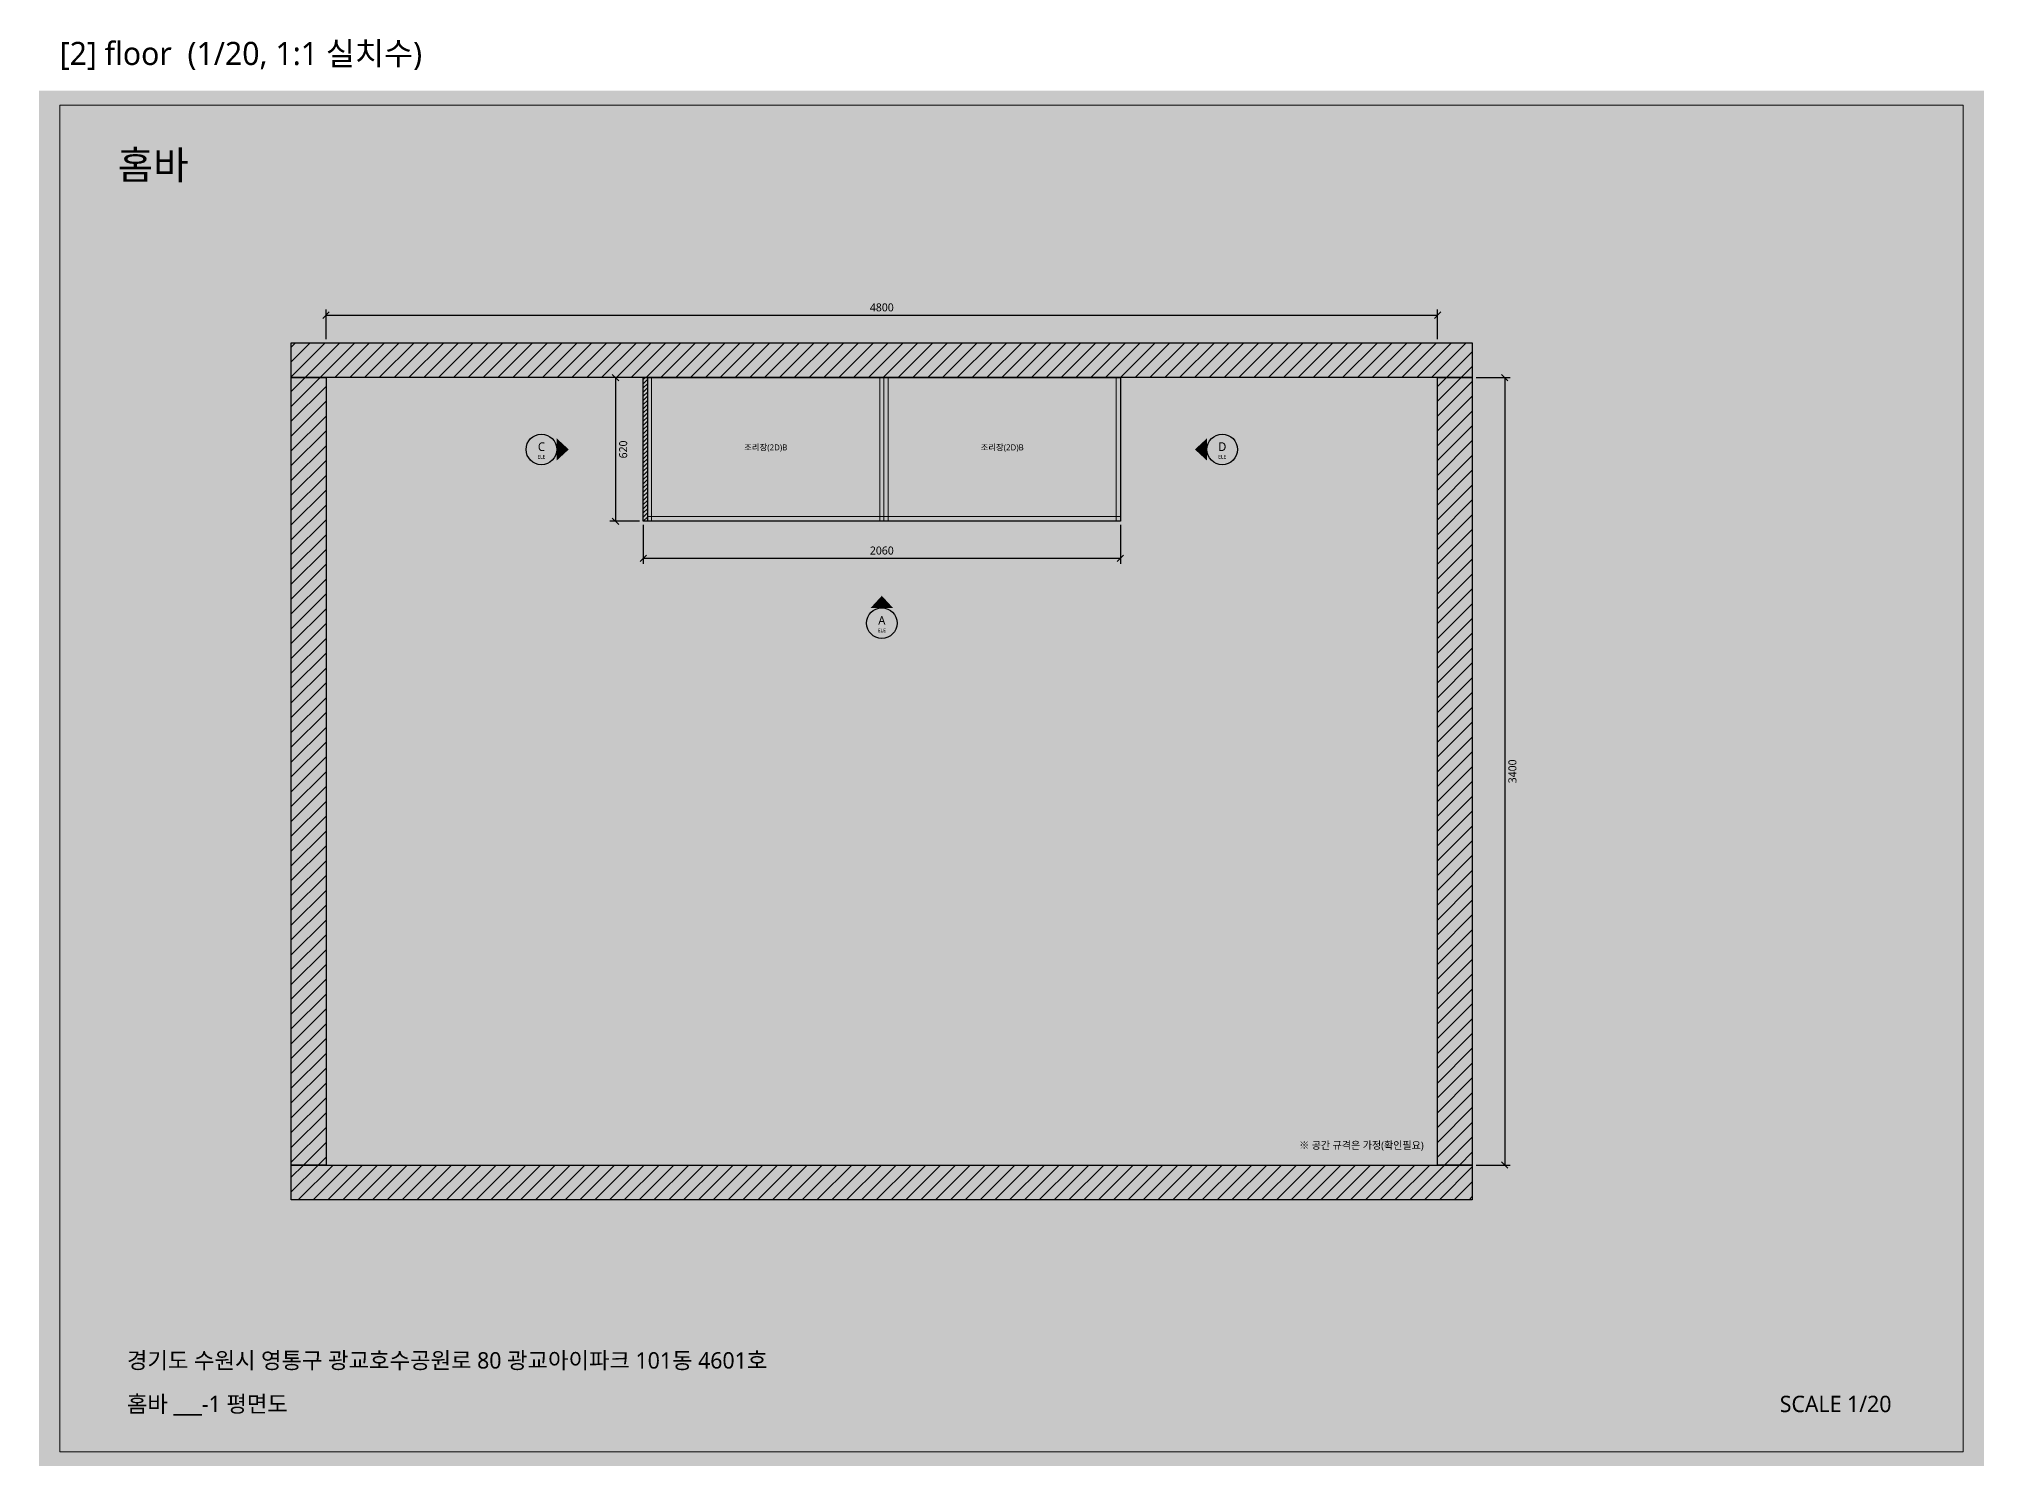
# Model space of a CAD drawing. Header units: millimetres. Extents: x 0 to 56910, y 0 to 7704.
# Drawn here: x 11550 to 19950, y 0 to 6163 of the extents above; entities that cross this region are included whole.
import ezdxf
from ezdxf.enums import TextEntityAlignment as Align

# ---------------------------------------------------------------- set-up
doc = ezdxf.new("R2010")
doc.units = ezdxf.units.MM
doc.header["$LTSCALE"] = 25
doc.layers.add('BG', color=7, linetype='Continuous', lineweight=0)
doc.layers.add('NOTE_RED', color=1, linetype='Continuous', lineweight=25)
for name, color, linetype, lineweight, true_color in [('DIM', 7, 'Continuous', 13, 0x969696), ('FRAME', 7, 'Continuous', 100, 0xffffff), ('OUTLINE', 7, 'Continuous', 25, 0xffffff), ('TEXT', 7, 'Continuous', 13, 0xffffff), ('THIN', 7, 'Continuous', 5, 0xbebebe)]:
    doc.layers.add(name, color=color, linetype=linetype, lineweight=lineweight, true_color=true_color)
doc.layers.add('SHEET_FRAME_INFO', color=8, linetype='Continuous')
doc.styles.add('MALGUN', font='malgun.ttf')
doc.dimstyles.new('KAB', dxfattribs={"dimscale": 25, "dimtxt": 1.73, "dimasz": 0, "dimexe": 1.2, "dimexo": 0.8, "dimgap": 0.8, "dimtad": 1, "dimdec": 0, "dimtxsty": 'MALGUN', "dimtsz": 0.7, "dimcen": 2.5, "dimclrd": 256, "dimclre": 256, "dimclrt": 256, "dimazin": 3, "dimtfac": 1, "dimtmove": 0, "dimatfit": 3})

# ---------------------------------------------------------------- blocks, each defined once
blk = doc.blocks.new('FRAME_SHEET2')
at = {"layer": 'FRAME', "lineweight": 13, "true_color": 0xffffff}
blk.add_lwpolyline([(90, 5876), (8310, 5876), (8310, 62), (90, 62)], close=True, dxfattribs=at)
at = {"layer": 'TEXT', "true_color": 0xffffff, "style": 'MALGUN'}
for s, height, p in [('홈바', 122.4, (340, 5520)), ('경기도 수원시 영통구 광교호수공원로 80 광교아이파크 101동 4601호', 70.56, (380, 400)), ('홈바 ___-1 평면도', 70.56, (380, 212))]:
    blk.add_text(s, height=height, dxfattribs=at).set_placement(p, align=Align.BOTTOM_LEFT)
blk.add_text('SCALE 1/20', height=70.56, dxfattribs=at).set_placement((8000, 212), align=Align.BOTTOM_RIGHT)
blk = doc.blocks.new('VIEW_PLAN_S2')
at = {"layer": 'OUTLINE', "true_color": 0xffffff}
h = blk.add_hatch(color=7, dxfattribs=at)
h.dxf.hatch_style = 1
h.paths.add_polyline_path([(2236, 4438), (2236, 4342), (2288, 4390)])
h = blk.add_hatch(color=7, dxfattribs=at)
h.dxf.hatch_style = 1
h.paths.add_polyline_path([(5044, 4438), (5044, 4342), (4992, 4390)])
h = blk.add_hatch(color=7, dxfattribs=at)
h.dxf.hatch_style = 1
h.paths.add_polyline_path([(3592, 3706), (3688, 3706), (3640, 3758)])
at = {"layer": 'THIN', "lineweight": 5, "true_color": 0x787878}
h = blk.add_hatch(dxfattribs=at)
h.set_pattern_fill('ANSI31', scale=14.2535)
h.paths.add_polyline_path([(1090, 4850), (6190, 4850), (6190, 4700), (1090, 4700)])
h = blk.add_hatch(dxfattribs=at)
h.set_pattern_fill('ANSI31', scale=14.2535)
h.paths.add_polyline_path([(1090, 4700), (1240, 4700), (1240, 1300), (1090, 1300)])
h = blk.add_hatch(dxfattribs=at)
h.set_pattern_fill('ANSI31', scale=4.0088)
h.paths.add_polyline_path([(2610, 4700), (2628, 4700), (2628, 4080), (2610, 4080)])
h = blk.add_hatch(dxfattribs=at)
h.set_pattern_fill('ANSI31', scale=14.2535)
h.paths.add_polyline_path([(6040, 4700), (6190, 4700), (6190, 1300), (6040, 1300)])
h = blk.add_hatch(dxfattribs=at)
h.set_pattern_fill('ANSI31', scale=14.2535)
h.paths.add_polyline_path([(1090, 1300), (6190, 1300), (6190, 1150), (1090, 1150)])
at = {"layer": 'OUTLINE', "lineweight": 25, "true_color": 0xffffff}
for points in [[(1090, 4850), (6190, 4850), (6190, 4700), (1090, 4700)], [(1090, 4700), (1240, 4700), (1240, 1300), (1090, 1300)], [(2610, 4700), (2628, 4700), (2628, 4080), (2610, 4080)], [(2610, 4700), (4670, 4700), (4670, 4080), (2610, 4080)], [(6040, 4700), (6190, 4700), (6190, 1300), (6040, 1300)], [(1090, 1300), (6190, 1300), (6190, 1150), (1090, 1150)]]:
    blk.add_lwpolyline(points, close=True, dxfattribs=at)
for centre in [(2170, 4390), (5110, 4390), (3640, 3640)]:
    blk.add_circle(centre, 66, dxfattribs=at)
at = {"layer": 'THIN', "lineweight": 5, "true_color": 0xbebebe}
for p, q in [((2628, 4100), (3649, 4100)), ((3649, 4100), (4670, 4100))]:
    blk.add_line(p, q, dxfattribs=at)
for points in [[(2628, 4700), (3649, 4700), (3649, 4080), (2628, 4080)], [(2628, 4700), (2646, 4700), (2646, 4080), (2628, 4080)], [(3631, 4700), (3649, 4700), (3649, 4080), (3631, 4080)], [(3649, 4700), (4670, 4700), (4670, 4080), (3649, 4080)], [(3649, 4700), (3667, 4700), (3667, 4080), (3649, 4080)], [(4652, 4700), (4670, 4700), (4670, 4080), (4652, 4080)]]:
    blk.add_lwpolyline(points, close=True, dxfattribs=at)
at = {"layer": 'NOTE_RED', "color": 1, "style": 'MALGUN'}
blk.add_text('※ 공간 규격은 가정(확인필요)', height=31.68, dxfattribs=at).set_placement((5980, 1360), align=Align.BOTTOM_RIGHT)
at = {"layer": 'TEXT', "true_color": 0xffffff, "style": 'MALGUN'}
for s, height, p in [('C', 37.4, (2170, 4372)), ('D', 37.4, (5110, 4372)), ('ELE', 15.84, (2170, 4346)), ('ELE', 15.84, (5110, 4346)), ('A', 37.4, (3640, 3622)), ('ELE', 15.84, (3640, 3596))]:
    blk.add_text(s, height=height, dxfattribs=at).set_placement(p, align=Align.BOTTOM_CENTER)
at = {"layer": 'TEXT', "true_color": 0xc8c8c8, "style": 'MALGUN'}
for p in [(3138.5, 4378), (4159.5, 4378)]:
    blk.add_text('조리장(2D)B', height=25.92, dxfattribs=at).set_placement(p, align=Align.BOTTOM_CENTER)
at = {"layer": 'DIM', "lineweight": 13, "true_color": 0xc8c8c8}
for base, p1, p2 in [((1240, 4970), (1240, 4850), (6040, 4850)), ((2610, 3920), (2610, 4080), (4670, 4080))]:
    blk.add_linear_dim(base=base, p1=p1, p2=p2, dimstyle='KAB', override={"dimscale": 20, "dimtxt": 1.728, "dimtsz": 0.7}, dxfattribs=at).render()
for base, p1, p2 in [((2490, 4700), (2610, 4700), (2610, 4080)), ((6330, 4700), (6190, 4700), (6190, 1300))]:
    blk.add_linear_dim(base=base, p1=p1, p2=p2, angle=90, dimstyle='KAB', override={"dimscale": 20, "dimtxt": 1.728, "dimtsz": 0.7}, dxfattribs=at).render()

msp = doc.modelspace()

# ---------------------------------------------------------------- hatches: boundary and pattern name
at = {"layer": 'BG', "true_color": 0x21252b}
h = msp.add_hatch(color=7, dxfattribs=at)
h.dxf.hatch_style = 1
h.paths.add_polyline_path([(11550, 0), (19950, 0), (19950, 5940), (11550, 5940)])

# ---------------------------------------------------------------- block references
for name in ['FRAME_SHEET2', 'VIEW_PLAN_S2']:
    msp.add_blockref(name, (11550, 0))

# ---------------------------------------------------------------- texts
at = {"layer": 'SHEET_FRAME_INFO', "style": 'MALGUN'}
msp.add_text('[2] floor  (1/20, 1:1 실치수)', height=100, dxfattribs=at).set_placement((11640, 6020), align=Align.BOTTOM_LEFT)

doc.saveas('drawing.dxf')
